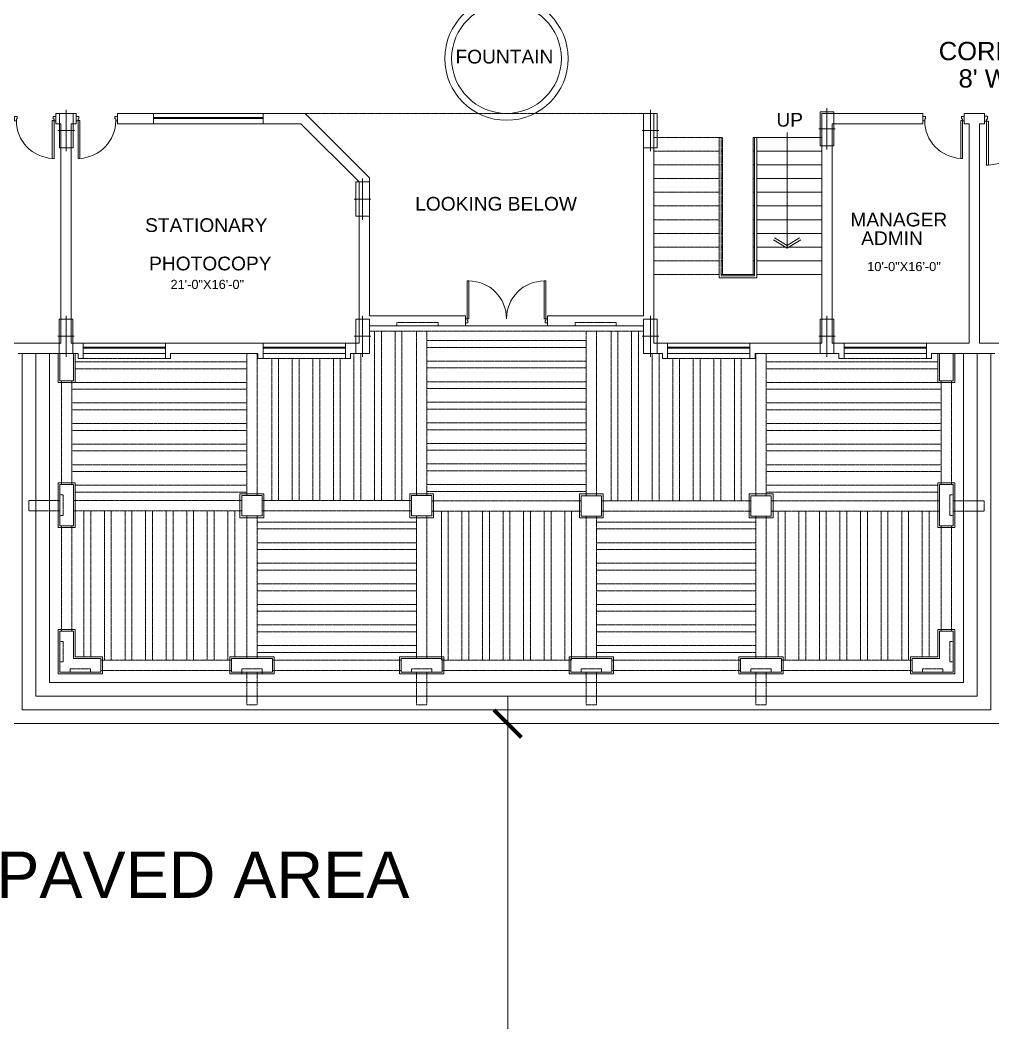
# Model space of a CAD drawing. Header units: inches. Extents: x -110725 to 51121, y 8404 to 44825.
# Drawn here: x -38004 to -37152, y 20942 to 21819 of the extents above; entities that cross this region are included whole.
import ezdxf

# ---------------------------------------------------------------- set-up
doc = ezdxf.new("R2010")
doc.units = ezdxf.units.IN
doc.header["$LTSCALE"] = 0.1
doc.header["$MEASUREMENT"] = 0
doc.linetypes.add('DASHED2', pattern=[0.375, 0.25, -0.125])
doc.layers.get('0').update_dxf_attribs({"color": 1, "lineweight": 0})
doc.layers.get('Defpoints').update_dxf_attribs({"lineweight": 0})
for name, color, linetype, lineweight in [('CAR', 4, 'Continuous', 0), ('Col.', 4, 'Continuous', 0), ('dim', 252, 'Continuous', 0), ('DOOR', 32, 'Continuous', 0), ('h', 8, 'Continuous', 0), ('PLASTER', 7, 'Continuous', 0), ('stair', 5, 'Continuous', 0), ('TEXT', 3, 'Continuous', 0), ('WALL', 7, 'Continuous', 0), ('WIN', 160, 'Continuous', 0), ('wood pergola', 22, 'DASHED2', 0)]:
    doc.layers.add(name, color=color, linetype=linetype, lineweight=lineweight)
doc.styles.add('as', font='arial.ttf')
doc.styles.add('EHSAN', font='arial.ttf', dxfattribs={"height": 54})
doc.dimstyles.new('DIM1', dxfattribs={"dimtxt": 54, "dimasz": 6, "dimexe": 6, "dimexo": 3, "dimgap": 1, "dimtad": 0, "dimzin": 0, "dimdsep": 46, "dimlunit": 4, "dimtxsty": 'EHSAN', "dimblk": 'ARCHTICK', "dimcen": 3, "dimdle": 6, "dimclrd": 4, "dimclre": 4, "dimclrt": 6, "dimadec": 0, "dimazin": 0, "dimtfac": 1, "dimtofl": 0, "dimtmove": 1, "dimatfit": 3, "dimldrblk": 'ARCHTICK', "dimfxl": 4, "dimtolj": 1, "dimtzin": 3, "dimlwd": -1, "dimlwe": -1, "dimarcsym": 0})

# ---------------------------------------------------------------- blocks, each defined once
blk = doc.blocks.new('D-1')
for points in [[(1.5, 34.85), (1.5, 1.85), (3, 1.85), (3, 34.85)], [(2.25, 0.38), (2.25, -1.88), (0, -1.88), (0, 1.88), (1.5, 1.88), (1.5, 0.38)], [(33.75, 0.38), (34.5, 0.38), (34.5, 1.88), (36, 1.88), (36, -1.88), (33.75, -1.88)]]:
    blk.add_lwpolyline(points, close=True)
blk.add_arc((1.5, 1.88), 33, 0, 87.39475)
blk = doc.blocks.new('DD3')
for p, q in [((-70.5, 34.88), (-70.5, 1.85)), ((-70.5, 34.88), (-69, 34.88)), ((-69, 1.85), (-69, 34.88)), ((-1.5, 34.88), (-3, 34.88)), ((-3, 1.85), (-3, 34.88)), ((-1.5, 34.88), (-1.5, 1.85)), ((-72, 1.88), (-72, -1.88)), ((-70.5, 1.88), (-72, 1.88)), ((-69, 1.88), (-70.5, 1.88)), ((-70.5, 0.38), (-70.5, 1.88)), ((-69.75, 0.38), (-70.5, 0.38)), ((-69.75, -1.88), (-69.75, 0.38)), ((-1.5, 1.85), (-3, 1.85)), ((-1.5, 0.38), (-2.25, 0.38)), ((-2.25, 0.38), (-2.25, -1.88)), ((-1.5, 1.88), (-1.5, 0.38)), ((0, 1.88), (-1.5, 1.88)), ((0, -1.88), (0, 1.88)), ((-72, -1.88), (-69.75, -1.88)), ((-2.25, -1.88), (0, -1.88))]:
    blk.add_line(p, q)
for centre, start, end in [((-69, 1.88), 359.98236, 90), ((-3, 1.88), 90, 180.01764)]:
    blk.add_arc(centre, 33, start, end)
blk = doc.blocks.new('D-6-dub')
blk.add_blockref('DD3', (0, 0))
blk = doc.blocks.new('_ArchTick')
at = {"color": 0, "linetype": 'ByBlock', "const_width": 0.15}
blk.add_lwpolyline([(-0.5, -0.5), (0.5, 0.5)], dxfattribs=at)
blk = doc.blocks.new('*D52')
at = {"layer": 'Defpoints', "color": 0, "transparency": 16777216}
for p in [(-37585.4, 21203.45), (-37585.4, 20291.03), (-37577, 20291.03)]:
    blk.add_point(p, dxfattribs=at)
at = {"layer": 'dim', "color": 4, "transparency": 16777216}
for p, q in [((-37577, 21227.45), (-37577, 20860.46)), ((-37582.4, 21203.45), (-37571, 21203.45)), ((-37577, 20267.03), (-37577, 20634.02)), ((-37582.4, 20291.03), (-37571, 20291.03))]:
    blk.add_line(p, q, dxfattribs=at)
at = {"layer": 'dim', "color": 4, "transparency": 16777216, "xscale": 24, "yscale": 24, "zscale": 24}
for p, rotation in [((-37577, 21203.45), 90), ((-37577, 20291.03), 270)]:
    blk.add_blockref('_ArchTick', p, dxfattribs=dict(at, rotation=rotation))
at = {"layer": 'dim', "color": 6, "transparency": 16777216, "insert": (-37577, 20747.24), "char_height": 54, "attachment_point": 5, "rotation": 90, "style": 'EHSAN'}
blk.add_mtext('\\A1;76\'-0{\\H1.000000x;\\S1/2;}"', dxfattribs=at)
blk = doc.blocks.new('44')
at = {"layer": 'Col.', "linetype": 'Continuous'}
blk.add_lwpolyline([(-24729.42, 37327.33), (-24729.42, 37339.33), (-24759.42, 37339.33), (-24759.42, 37327.33)], close=True, dxfattribs=at)
at = {"layer": 'dim', "linetype": 'Continuous'}
for p, q in [((-24744.42, 37340.53), (-24744.42, 37326.13)), ((-24762.42, 37333.33), (-24726.42, 37333.33))]:
    blk.add_line(p, q, dxfattribs=at)
blk = doc.blocks.new('A$C266513BC')
at = {"layer": 'WALL'}
for p, q in [((0, 52.07), (12.55, 58.49)), ((2.02, 50.86), (13.46, 56.71)), ((0, 52.07), (86.94, 0)), ((0, 52.07), (0.26, 37.98)), ((2.02, 50.86), (2.26, 38.02))]:
    blk.add_line(p, q, dxfattribs=at)

msp = doc.modelspace()

# ---------------------------------------------------------------- linework, layer by layer
msp.add_line((-37542.07807, 21551.45053), (-37614.07807, 21551.45053))
at = {"layer": 'CAR', "linetype": 'Continuous'}
msp.add_circle((-33960.35096, 21924.4645, 27.16259), 11425.94255, dxfattribs=at)
at = {"layer": 'PLASTER'}
for p, q in [((-37674.07807, 21551.45053), (-37637.82807, 21551.45053)), ((-37518.07807, 21551.45053), (-37482.07807, 21551.45053)), ((-37970.57807, 21527.45053), (-37970.57807, 21501.95053)), ((-37955.57807, 21501.95053), (-37955.57807, 21527.45053)), ((-37200.57807, 21501.95053), (-37200.57807, 21527.45053)), ((-37185.57807, 21527.45053), (-37185.57807, 21501.95053)), ((-37970.57807, 21501.95053), (-37955.57807, 21501.95053)), ((-37185.57807, 21501.95053), (-37200.57807, 21501.95053)), ((-37970.57807, 21414.20053), (-37970.57807, 21375.20053)), ((-37955.57807, 21414.20053), (-37970.57807, 21414.20053)), ((-37955.57807, 21375.20053), (-37955.57807, 21414.20053)), ((-37200.57807, 21375.20053), (-37200.57807, 21414.20053)), ((-37200.57807, 21414.20053), (-37185.57807, 21414.20053)), ((-37185.57807, 21414.20053), (-37185.57807, 21375.20053)), ((-37970.57807, 21375.20053), (-37955.57807, 21375.20053)), ((-37185.57807, 21375.20053), (-37200.57807, 21375.20053)), ((-37970.57807, 21246.95053), (-37970.57807, 21285.95053)), ((-37955.57807, 21285.95053), (-37970.57807, 21285.95053)), ((-37955.57807, 21285.95053), (-37955.57807, 21261.95053)), ((-37200.57807, 21285.95053), (-37200.57807, 21261.95053)), ((-37200.57807, 21285.95053), (-37185.57807, 21285.95053)), ((-37185.57807, 21246.95053), (-37185.57807, 21285.95053)), ((-37955.57807, 21261.95053), (-37931.57807, 21261.95053)), ((-37931.57807, 21261.95053), (-37931.57807, 21246.95053)), ((-37820.32807, 21261.95053), (-37781.32807, 21261.95053)), ((-37820.32807, 21246.95053), (-37820.32807, 21261.95053)), ((-37781.32807, 21261.95053), (-37781.32807, 21246.95053)), ((-37671.82807, 21261.95053), (-37632.82807, 21261.95053)), ((-37671.82807, 21246.95053), (-37671.82807, 21261.95053)), ((-37632.82807, 21261.95053), (-37632.82807, 21246.95053)), ((-37523.32807, 21261.95053), (-37484.32807, 21261.95053)), ((-37523.32807, 21246.95053), (-37523.32807, 21261.95053)), ((-37484.32807, 21261.95053), (-37484.32807, 21246.95053)), ((-37374.82807, 21261.95053), (-37335.82807, 21261.95053)), ((-37374.82807, 21246.95053), (-37374.82807, 21261.95053)), ((-37335.82807, 21261.95053), (-37335.82807, 21246.95053)), ((-37200.57807, 21261.95053), (-37224.57807, 21261.95053)), ((-37224.57807, 21261.95053), (-37224.57807, 21246.95053)), ((-37931.57807, 21246.95053), (-37970.57807, 21246.95053)), ((-37781.32807, 21246.95053), (-37820.32807, 21246.95053)), ((-37632.82807, 21246.95053), (-37671.82807, 21246.95053)), ((-37484.32807, 21246.95053), (-37523.32807, 21246.95053)), ((-37335.82807, 21246.95053), (-37374.82807, 21246.95053)), ((-37224.57807, 21246.95053), (-37185.57807, 21246.95053))]:
    msp.add_line(p, q, dxfattribs=at)
at = {"layer": 'PLASTER', "elevation": 27.16259}
for points in [[(-37811.32807, 21383.70053), (-37790.32807, 21383.70053), (-37790.32807, 21404.70053), (-37811.32807, 21404.70053)], [(-37662.82807, 21383.70053), (-37641.82807, 21383.70053), (-37641.82807, 21404.70053), (-37662.82807, 21404.70053)], [(-37514.32807, 21383.45053), (-37493.32807, 21383.45053), (-37493.32807, 21404.45053), (-37514.32807, 21404.45053)], [(-37365.82807, 21383.45053), (-37344.82807, 21383.45053), (-37344.82807, 21404.45053), (-37365.82807, 21404.45053)]]:
    msp.add_lwpolyline(points, close=True, dxfattribs=at)
at = {"layer": 'stair', "linetype": 'DASHED2'}
for p, q in [((-37449.07807, 21716.45053), (-37390.07807, 21716.45053)), ((-37392.07807, 21593.45053), (-37392.07807, 21716.45053)), ((-37390.07807, 21595.45053), (-37390.07807, 21716.45053)), ((-37390.07807, 21716.45053), (-37389.07807, 21716.45053)), ((-37389.07807, 21596.45053), (-37389.07807, 21716.45053)), ((-37449.07807, 21704.45053), (-37392.07807, 21704.45053)), ((-37390.07807, 21704.45053), (-37389.07807, 21704.45053)), ((-37449.07807, 21692.45053), (-37392.07807, 21692.45053)), ((-37390.07807, 21692.45053), (-37389.07807, 21692.45053)), ((-37449.07807, 21680.45053), (-37392.07807, 21680.45053)), ((-37390.07807, 21680.45053), (-37389.07807, 21680.45053)), ((-37449.07807, 21668.45053), (-37392.07807, 21668.45053)), ((-37390.07807, 21668.45053), (-37389.07807, 21668.45053)), ((-37449.07807, 21656.45053), (-37392.07807, 21656.45053)), ((-37390.07807, 21656.45053), (-37389.07807, 21656.45053)), ((-37449.07807, 21644.45053), (-37392.07807, 21644.45053)), ((-37390.07807, 21644.45053), (-37389.07807, 21644.45053)), ((-37449.07807, 21632.45053), (-37392.07807, 21632.45053)), ((-37390.07807, 21632.45053), (-37389.07807, 21632.45053)), ((-37449.07807, 21620.45053), (-37392.07807, 21620.45053)), ((-37390.07807, 21620.45053), (-37389.07807, 21620.45053)), ((-37449.07807, 21608.45053), (-37392.07807, 21608.45053)), ((-37390.07807, 21608.45053), (-37389.07807, 21608.45053)), ((-37449.07807, 21596.45053), (-37392.07807, 21596.45053))]:
    msp.add_line(p, q, dxfattribs=at)
at = {"layer": 'stair'}
for p, q in [((-37362.07807, 21716.45053), (-37362.07807, 21596.45053)), ((-37362.07807, 21716.45053), (-37361.07807, 21716.45053)), ((-37361.07807, 21716.45053), (-37361.07807, 21595.45053)), ((-37361.07807, 21716.45053), (-37302.07807, 21716.45053)), ((-37359.07807, 21716.45053), (-37359.07807, 21593.45053)), ((-37362.07807, 21704.45053), (-37361.07807, 21704.45053)), ((-37359.07807, 21704.45053), (-37302.07807, 21704.45053)), ((-37362.07807, 21692.45053), (-37361.07807, 21692.45053)), ((-37359.07807, 21692.45053), (-37302.07807, 21692.45053)), ((-37362.07807, 21680.45053), (-37361.07807, 21680.45053)), ((-37359.07807, 21680.45053), (-37302.07807, 21680.45053)), ((-37362.07807, 21668.45053), (-37361.07807, 21668.45053)), ((-37359.07807, 21668.45053), (-37302.07807, 21668.45053)), ((-37362.07807, 21656.45053), (-37361.07807, 21656.45053)), ((-37359.07807, 21656.45053), (-37302.07807, 21656.45053)), ((-37362.07807, 21644.45053), (-37361.07807, 21644.45053)), ((-37359.07807, 21644.45053), (-37302.07807, 21644.45053)), ((-37362.07807, 21632.45053), (-37361.07807, 21632.45053)), ((-37359.07807, 21632.45053), (-37302.07807, 21632.45053)), ((-37362.07807, 21620.45053), (-37361.07807, 21620.45053)), ((-37359.07807, 21620.45053), (-37302.07807, 21620.45053)), ((-37362.07807, 21608.45053), (-37361.07807, 21608.45053)), ((-37359.07807, 21608.45053), (-37302.07807, 21608.45053)), ((-37359.07807, 21593.45053), (-37392.07807, 21593.45053)), ((-37390.07807, 21596.45053), (-37389.07807, 21596.45053)), ((-37361.07807, 21595.45053), (-37390.07807, 21595.45053)), ((-37362.07807, 21596.45053), (-37389.07807, 21596.45053)), ((-37362.07807, 21596.45053), (-37361.07807, 21596.45053)), ((-37359.07807, 21596.45053), (-37302.07807, 21596.45053)), ((-38002.07807, 21527.45053), (-38002.07807, 21215.45053)), ((-37990.07807, 21527.45053), (-37990.07807, 21227.45053)), ((-37978.07807, 21527.45053), (-37978.07807, 21239.45053)), ((-37178.07807, 21527.45053), (-37178.07807, 21239.45053)), ((-37166.07807, 21527.45053), (-37166.07807, 21227.45053)), ((-37154.07807, 21527.45053), (-37154.07807, 21215.45053)), ((-37978.07807, 21239.45053), (-37178.07807, 21239.45053)), ((-37990.07807, 21227.45053), (-37288.57807, 21227.45053)), ((-37950.82807, 21227.45053), (-37288.57807, 21227.45053)), ((-37166.07807, 21227.45053), (-37858.57807, 21227.45053)), ((-38002.07807, 21215.45053), (-37276.57807, 21215.45053)), ((-37962.82807, 21215.45053), (-37276.57807, 21215.45053)), ((-37154.07807, 21215.45053), (-37870.57807, 21215.45053)), ((-38014.07807, 21203.45053), (-37264.57807, 21203.45053)), ((-37974.82807, 21203.45053), (-37264.57807, 21203.45053)), ((-37974.82807, 21203.45053), (-37264.57807, 21203.45053)), ((-37142.07807, 21203.45053), (-37882.57807, 21203.45053))]:
    msp.add_line(p, q, dxfattribs=at)
at = {"layer": 'WALL'}
for p, q in [((-37972.57807, 21728.45053), (-37972.57807, 21737.45053)), ((-37954.57807, 21737.45053), (-37972.57807, 21737.45053)), ((-37954.57807, 21728.45053), (-37954.57807, 21737.45053)), ((-37918.57807, 21728.45053), (-37918.57807, 21737.45053)), ((-37887.07807, 21737.45053), (-37918.57807, 21737.45053)), ((-37887.07807, 21737.45053), (-37887.07807, 21728.45053)), ((-37754.35014, 21737.45053), (-37791.07807, 21737.45053)), ((-37791.07807, 21737.45053), (-37791.07807, 21728.45053)), ((-37754.35014, 21737.45053), (-37698.07807, 21681.17846)), ((-37449.07807, 21737.45053), (-37458.07807, 21737.45053)), ((-37458.07807, 21560.45053), (-37458.07807, 21737.45053)), ((-37449.07807, 21536.45053), (-37449.07807, 21737.45053)), ((-37302.07807, 21737.45053), (-37213.57807, 21737.45053)), ((-37302.07807, 21737.45053), (-37302.07807, 21536.45053)), ((-37213.57807, 21728.45053), (-37213.57807, 21737.45053)), ((-37177.57807, 21728.45053), (-37177.57807, 21737.45053)), ((-37177.57807, 21737.45053), (-37159.57807, 21737.45053)), ((-37159.57807, 21728.45053), (-37159.57807, 21737.45053)), ((-37968.07807, 21728.45053), (-37972.57807, 21728.45053)), ((-37968.07807, 21536.45053), (-37968.07807, 21728.45053)), ((-37959.07807, 21536.45053), (-37959.07807, 21728.45053)), ((-37954.57807, 21728.45053), (-37959.07807, 21728.45053)), ((-37887.07807, 21728.45053), (-37918.57807, 21728.45053)), ((-37758.07807, 21728.45053), (-37791.07807, 21728.45053)), ((-37758.07807, 21728.45053), (-37707.07807, 21677.45053)), ((-37293.07807, 21728.45053), (-37213.57807, 21728.45053)), ((-37293.07807, 21728.45053), (-37293.07807, 21536.45053)), ((-37177.57807, 21728.45053), (-37173.07807, 21728.45053)), ((-37173.07807, 21536.45053), (-37173.07807, 21728.45053)), ((-37164.07807, 21536.45053), (-37164.07807, 21728.45053)), ((-37164.07807, 21728.45053), (-37159.57807, 21728.45053)), ((-37707.07807, 21536.45053), (-37707.07807, 21677.45053)), ((-37698.07807, 21560.45053), (-37698.07807, 21681.17846)), ((-37614.07807, 21560.45053), (-37698.07807, 21560.45053)), ((-37614.07807, 21551.45053), (-37614.07807, 21560.45053)), ((-37542.07807, 21560.45053), (-37458.07807, 21560.45053)), ((-37542.07807, 21551.45053), (-37542.07807, 21560.45053)), ((-37698.07807, 21527.45053), (-37698.07807, 21551.45053)), ((-37698.07807, 21551.45053), (-37674.07807, 21551.45053)), ((-37637.82807, 21551.45053), (-37614.07807, 21551.45053)), ((-37542.07807, 21551.45053), (-37518.07807, 21551.45053)), ((-37482.07807, 21551.45053), (-37458.07807, 21551.45053)), ((-37458.07807, 21527.45053), (-37458.07807, 21551.45053)), ((-37968.07807, 21536.45053), (-38011.57807, 21536.45053)), ((-37947.07807, 21536.45053), (-37959.07807, 21536.45053)), ((-37948.57807, 21536.45053), (-37948.57807, 21522.95053)), ((-37791.07807, 21536.45053), (-37876.57807, 21536.45053)), ((-37876.57807, 21536.45053), (-37876.57807, 21522.95053)), ((-37791.07807, 21536.45053), (-37791.07807, 21522.95053)), ((-37707.07807, 21536.45053), (-37721.07807, 21536.45053)), ((-37719.07807, 21536.45053), (-37719.07807, 21522.95053)), ((-37449.07807, 21536.45053), (-37302.07807, 21536.45053)), ((-37437.07807, 21536.45053), (-37437.07807, 21522.95053)), ((-37365.07807, 21536.45053), (-37365.07807, 21522.95053)), ((-37293.07807, 21536.45053), (-37282.57807, 21536.45053)), ((-37282.57807, 21536.45053), (-37282.57807, 21522.95053)), ((-37212.07807, 21536.45053), (-37173.07807, 21536.45053)), ((-37210.57807, 21536.45053), (-37210.57807, 21527.45053)), ((-37210.57807, 21536.45053), (-37210.57807, 21522.95053)), ((-37164.07807, 21536.45053), (-37144.57807, 21536.45053)), ((-37953.07807, 21527.45053), (-38005.57807, 21527.45053)), ((-37953.07807, 21527.45053), (-37953.07807, 21522.95053)), ((-37795.57807, 21527.45053), (-37872.07807, 21527.45053)), ((-37872.07807, 21527.45053), (-37872.07807, 21522.95053)), ((-37795.57807, 21527.45053), (-37795.57807, 21522.95053)), ((-37714.57807, 21522.95053), (-37714.57807, 21527.45053)), ((-37714.57807, 21527.45053), (-37710.07807, 21527.45053)), ((-37698.07807, 21527.45053), (-37698.07807, 21527.45053)), ((-37458.07807, 21527.45053), (-37458.07807, 21527.45053)), ((-37458.07807, 21527.45053), (-37441.57807, 21527.45053)), ((-37441.57807, 21527.45053), (-37441.57807, 21522.95053)), ((-37360.57807, 21527.45053), (-37287.07807, 21527.45053)), ((-37360.57807, 21522.95053), (-37360.57807, 21527.45053)), ((-37287.07807, 21527.45053), (-37287.07807, 21522.95053)), ((-37206.07807, 21527.45053), (-37150.57807, 21527.45053)), ((-37206.07807, 21527.45053), (-37206.07807, 21522.95053)), ((-37173.07807, 21527.45053), (-37173.07807, 21527.45053)), ((-37948.57807, 21522.95053), (-37953.07807, 21522.95053)), ((-37872.07807, 21522.95053), (-37876.57807, 21522.95053)), ((-37791.07807, 21522.95053), (-37795.57807, 21522.95053)), ((-37714.57807, 21522.95053), (-37719.07807, 21522.95053)), ((-37437.07807, 21522.95053), (-37441.57807, 21522.95053)), ((-37360.57807, 21522.95053), (-37365.07807, 21522.95053)), ((-37287.07807, 21522.95053), (-37282.57807, 21522.95053)), ((-37210.57807, 21522.95053), (-37206.07807, 21522.95053)), ((-37969.07807, 21376.70053), (-37969.07807, 21412.70053)), ((-37957.07807, 21412.70053), (-37969.07807, 21412.70053)), ((-37957.07807, 21412.70053), (-37957.07807, 21376.70053)), ((-37199.07807, 21412.70053), (-37199.07807, 21376.70053)), ((-37199.07807, 21412.70053), (-37187.07807, 21412.70053)), ((-37187.07807, 21376.70053), (-37187.07807, 21412.70053)), ((-37957.07807, 21376.70053), (-37969.07807, 21376.70053)), ((-37199.07807, 21376.70053), (-37187.07807, 21376.70053)), ((-37969.07807, 21248.45053), (-37969.07807, 21284.45053)), ((-37957.07807, 21284.45053), (-37969.07807, 21284.45053)), ((-37957.07807, 21284.45053), (-37957.07807, 21260.45053)), ((-37199.07807, 21284.45053), (-37199.07807, 21260.45053)), ((-37199.07807, 21284.45053), (-37187.07807, 21284.45053)), ((-37187.07807, 21248.45053), (-37187.07807, 21284.45053)), ((-37957.07807, 21260.45053), (-37933.07807, 21260.45053)), ((-37933.07807, 21260.45053), (-37933.07807, 21248.45053)), ((-37818.82807, 21248.45053), (-37818.82807, 21260.45053)), ((-37818.82807, 21260.45053), (-37782.82807, 21260.45053)), ((-37782.82807, 21260.45053), (-37782.82807, 21248.45053)), ((-37670.32807, 21260.45053), (-37634.32807, 21260.45053)), ((-37670.32807, 21260.45053), (-37670.32807, 21248.45053)), ((-37634.32807, 21260.45053), (-37634.32807, 21248.45053)), ((-37521.82807, 21260.45053), (-37485.82807, 21260.45053)), ((-37521.82807, 21260.45053), (-37521.82807, 21248.45053)), ((-37485.82807, 21260.45053), (-37485.82807, 21248.45053)), ((-37373.32807, 21260.45053), (-37337.32807, 21260.45053)), ((-37373.32807, 21260.45053), (-37373.32807, 21248.45053)), ((-37337.32807, 21260.45053), (-37337.32807, 21248.45053)), ((-37199.07807, 21260.45053), (-37223.07807, 21260.45053)), ((-37223.07807, 21260.45053), (-37223.07807, 21248.45053)), ((-37933.07807, 21248.45053), (-37969.07807, 21248.45053)), ((-37809.82807, 21248.45053), (-37818.82807, 21248.45053)), ((-37791.82807, 21248.45053), (-37809.82807, 21248.45053)), ((-37809.82807, 21246.95053), (-37809.82807, 21248.45053)), ((-37782.82807, 21248.45053), (-37791.82807, 21248.45053)), ((-37791.82807, 21248.45053), (-37791.82807, 21246.95053)), ((-37634.32807, 21248.45053), (-37670.32807, 21248.45053)), ((-37485.82807, 21248.45053), (-37521.82807, 21248.45053)), ((-37337.32807, 21248.45053), (-37373.32807, 21248.45053)), ((-37223.07807, 21248.45053), (-37187.07807, 21248.45053))]:
    msp.add_line(p, q, dxfattribs=at)
at = {"layer": 'WALL', "elevation": 27.16259}
for points in [[(-37969.07807, 21503.45053), (-37957.07807, 21503.45053), (-37957.07807, 21527.45053), (-37969.07807, 21527.45053)], [(-37187.07807, 21503.45053), (-37199.07807, 21503.45053), (-37199.07807, 21527.45053), (-37187.07807, 21527.45053)], [(-37809.82807, 21385.20053), (-37791.82807, 21385.20053), (-37791.82807, 21403.20053), (-37809.82807, 21403.20053)], [(-37661.32807, 21385.20053), (-37643.32807, 21385.20053), (-37643.32807, 21403.20053), (-37661.32807, 21403.20053)], [(-37512.82807, 21384.95053), (-37494.82807, 21384.95053), (-37494.82807, 21402.95053), (-37512.82807, 21402.95053)], [(-37364.32807, 21384.95053), (-37346.32807, 21384.95053), (-37346.32807, 21402.95053), (-37364.32807, 21402.95053)]]:
    msp.add_lwpolyline(points, close=True, dxfattribs=at)
at = {"layer": 'WIN'}
for p, q in [((-37887.07807, 21737.45053), (-37791.07807, 21737.45053)), ((-37887.07807, 21733.95053), (-37791.07807, 21733.95053)), ((-37887.07807, 21732.95053), (-37791.07807, 21732.95053)), ((-37887.07807, 21728.45053), (-37791.07807, 21728.45053)), ((-37948.57807, 21536.45053), (-37876.57807, 21536.45053)), ((-37791.07807, 21536.45053), (-37719.07807, 21536.45053)), ((-37437.07807, 21536.45053), (-37365.07807, 21536.45053)), ((-37282.57807, 21536.45053), (-37210.57807, 21536.45053)), ((-37948.57807, 21532.95053), (-37876.57807, 21532.95053)), ((-37948.57807, 21531.95053), (-37876.57807, 21531.95053)), ((-37948.57807, 21527.45053), (-37876.57807, 21527.45053)), ((-37791.07807, 21532.95053), (-37719.07807, 21532.95053)), ((-37791.07807, 21531.95053), (-37719.07807, 21531.95053)), ((-37791.07807, 21527.45053), (-37719.07807, 21527.45053)), ((-37437.07807, 21532.95053), (-37365.07807, 21532.95053)), ((-37437.07807, 21531.95053), (-37365.07807, 21531.95053)), ((-37437.07807, 21527.45053), (-37365.07807, 21527.45053)), ((-37282.57807, 21532.95053), (-37210.57807, 21532.95053)), ((-37282.57807, 21531.95053), (-37210.57807, 21531.95053)), ((-37282.57807, 21527.45053), (-37210.57807, 21527.45053))]:
    msp.add_line(p, q, dxfattribs=at)
at = {"layer": 'WIN', "linetype": 'DASHED2'}
for p, q in [((-37754.35014, 21737.45053), (-37458.07807, 21737.45053)), ((-37674.07807, 21551.45053), (-37674.07807, 21554.45053)), ((-37637.82807, 21554.45053), (-37674.07807, 21554.45053)), ((-37637.82807, 21551.45053), (-37637.82807, 21554.45053)), ((-37518.07807, 21551.45053), (-37518.07807, 21554.45053)), ((-37518.07807, 21554.45053), (-37482.07807, 21554.45053)), ((-37482.07807, 21551.45053), (-37482.07807, 21554.45053)), ((-37698.07807, 21546.95053), (-37458.07807, 21546.95053)), ((-37656.82807, 21403.20053), (-37656.82807, 21546.95053)), ((-37647.82807, 21403.20053), (-37647.82807, 21546.95053)), ((-37508.32807, 21402.95053), (-37508.32807, 21546.95053)), ((-37499.32807, 21402.95053), (-37499.32807, 21546.95053)), ((-37805.32807, 21403.20053), (-37805.32807, 21527.45053)), ((-37796.32807, 21403.20053), (-37796.32807, 21527.45053)), ((-37359.82807, 21402.95053), (-37359.82807, 21527.45053)), ((-37350.82807, 21402.95053), (-37350.82807, 21527.45053)), ((-37876.57807, 21522.95053), (-37948.57807, 21522.95053)), ((-37791.07807, 21522.95053), (-37719.07807, 21522.95053)), ((-37437.07807, 21522.95053), (-37365.07807, 21522.95053)), ((-37210.57807, 21522.95053), (-37282.57807, 21522.95053)), ((-37967.57807, 21412.70053), (-37967.57807, 21503.45053)), ((-37958.57807, 21412.70053), (-37958.57807, 21503.45053)), ((-37197.57807, 21412.70053), (-37197.57807, 21503.45053)), ((-37188.57807, 21412.70053), (-37188.57807, 21503.45053)), ((-37969.07807, 21403.70053), (-37966.07807, 21403.70053)), ((-37966.07807, 21403.70053), (-37966.07807, 21385.70053)), ((-37190.07807, 21403.70053), (-37190.07807, 21385.70053)), ((-37187.07807, 21403.70053), (-37190.07807, 21403.70053)), ((-37996.07807, 21389.70053), (-37996.07807, 21398.70053)), ((-37969.07807, 21398.70053), (-37996.07807, 21398.70053)), ((-37809.82807, 21398.70053), (-37957.07807, 21398.70053)), ((-37661.32807, 21398.70053), (-37791.82807, 21398.70053)), ((-37512.82807, 21398.45053), (-37643.32807, 21398.45053)), ((-37364.32807, 21398.45053), (-37494.82807, 21398.45053)), ((-37199.07807, 21398.45053), (-37346.32807, 21398.45053)), ((-37187.07807, 21398.45053), (-37160.07807, 21398.45053)), ((-37160.07807, 21389.45053), (-37160.07807, 21398.45053)), ((-37969.07807, 21389.70053), (-37996.07807, 21389.70053)), ((-37809.82807, 21389.70053), (-37957.07807, 21389.70053)), ((-37661.32807, 21389.70053), (-37791.82807, 21389.70053)), ((-37512.82807, 21389.45053), (-37643.32807, 21389.45053)), ((-37364.32807, 21389.45053), (-37494.82807, 21389.45053)), ((-37199.07807, 21389.45053), (-37346.32807, 21389.45053)), ((-37187.07807, 21389.45053), (-37160.07807, 21389.45053)), ((-37969.07807, 21385.70053), (-37966.07807, 21385.70053)), ((-37805.32807, 21260.45053), (-37805.32807, 21385.20053)), ((-37796.32807, 21260.45053), (-37796.32807, 21385.20053)), ((-37656.82807, 21260.45053), (-37656.82807, 21385.20053)), ((-37647.82807, 21260.45053), (-37647.82807, 21385.20053)), ((-37508.32807, 21260.45053), (-37508.32807, 21384.95053)), ((-37499.32807, 21260.45053), (-37499.32807, 21384.95053)), ((-37359.82807, 21260.45053), (-37359.82807, 21384.95053)), ((-37350.82807, 21260.45053), (-37350.82807, 21384.95053)), ((-37187.07807, 21385.70053), (-37190.07807, 21385.70053)), ((-37967.57807, 21284.45053), (-37967.57807, 21376.70053)), ((-37958.57807, 21284.45053), (-37958.57807, 21376.70053)), ((-37197.57807, 21284.45053), (-37197.57807, 21376.70053)), ((-37188.57807, 21284.45053), (-37188.57807, 21376.70053)), ((-37969.07807, 21275.45053), (-37966.07807, 21275.45053)), ((-37966.07807, 21275.45053), (-37966.07807, 21257.45053)), ((-37190.07807, 21275.45053), (-37190.07807, 21257.45053)), ((-37187.07807, 21275.45053), (-37190.07807, 21275.45053)), ((-37969.07807, 21257.45053), (-37966.07807, 21257.45053)), ((-37818.82807, 21258.95053), (-37933.07807, 21258.95053)), ((-37670.32807, 21258.95053), (-37782.82807, 21258.95053)), ((-37521.82807, 21258.95053), (-37634.32807, 21258.95053)), ((-37373.32807, 21258.95053), (-37485.82807, 21258.95053)), ((-37223.07807, 21258.95053), (-37337.32807, 21258.95053)), ((-37187.07807, 21257.45053), (-37190.07807, 21257.45053)), ((-37960.07807, 21251.45053), (-37942.07807, 21251.45053)), ((-37960.07807, 21248.45053), (-37960.07807, 21251.45053)), ((-37942.07807, 21248.45053), (-37942.07807, 21251.45053)), ((-37818.82807, 21249.95053), (-37933.07807, 21249.95053)), ((-37791.82807, 21251.45053), (-37809.82807, 21251.45053)), ((-37809.82807, 21248.45053), (-37809.82807, 21251.45053)), ((-37805.32807, 21219.95053), (-37805.32807, 21248.45053)), ((-37796.32807, 21219.95053), (-37796.32807, 21248.45053)), ((-37791.82807, 21248.45053), (-37791.82807, 21251.45053)), ((-37670.32807, 21249.95053), (-37782.82807, 21249.95053)), ((-37643.32807, 21251.45053), (-37661.32807, 21251.45053)), ((-37661.32807, 21248.45053), (-37661.32807, 21251.45053)), ((-37656.82807, 21219.95053), (-37656.82807, 21248.45053)), ((-37647.82807, 21219.95053), (-37647.82807, 21248.45053)), ((-37643.32807, 21248.45053), (-37643.32807, 21251.45053)), ((-37521.82807, 21249.95053), (-37634.32807, 21249.95053)), ((-37494.82807, 21251.45053), (-37512.82807, 21251.45053)), ((-37512.82807, 21248.45053), (-37512.82807, 21251.45053)), ((-37508.32807, 21219.95053), (-37508.32807, 21248.45053)), ((-37499.32807, 21219.95053), (-37499.32807, 21248.45053)), ((-37494.82807, 21248.45053), (-37494.82807, 21251.45053)), ((-37373.32807, 21249.95053), (-37485.82807, 21249.95053)), ((-37346.32807, 21251.45053), (-37364.32807, 21251.45053)), ((-37364.32807, 21248.45053), (-37364.32807, 21251.45053)), ((-37359.82807, 21219.95053), (-37359.82807, 21248.45053)), ((-37350.82807, 21219.95053), (-37350.82807, 21248.45053)), ((-37346.32807, 21248.45053), (-37346.32807, 21251.45053)), ((-37223.07807, 21249.95053), (-37337.32807, 21249.95053)), ((-37196.07807, 21251.45053), (-37214.07807, 21251.45053)), ((-37214.07807, 21248.45053), (-37214.07807, 21251.45053)), ((-37196.07807, 21248.45053), (-37196.07807, 21251.45053)), ((-37796.32807, 21219.95053), (-37805.32807, 21219.95053)), ((-37647.82807, 21219.95053), (-37656.82807, 21219.95053)), ((-37499.32807, 21219.95053), (-37508.32807, 21219.95053)), ((-37350.82807, 21219.95053), (-37359.82807, 21219.95053))]:
    msp.add_line(p, q, dxfattribs=at)
at = {"layer": 'WIN'}
for radius in [54, 48]:
    msp.add_circle((-37578.07807, 21785.45053, 27.16259), radius, dxfattribs=at)
at = {"layer": 'wood pergola'}
for p, q in [((-37693.57807, 21546.95053), (-37693.57807, 21398.70053)), ((-37687.57807, 21546.95053), (-37687.57807, 21398.70053)), ((-37675.57807, 21546.95053), (-37675.57807, 21398.70053)), ((-37669.57807, 21546.95053), (-37669.57807, 21398.70053)), ((-37486.57807, 21546.95053), (-37486.57807, 21398.70053)), ((-37480.57807, 21546.95053), (-37480.57807, 21398.70053)), ((-37468.57807, 21546.95053), (-37468.57807, 21398.70053)), ((-37462.57807, 21546.95053), (-37462.57807, 21398.70053)), ((-37647.82807, 21538.70053), (-37508.32807, 21538.70053)), ((-37711.57807, 21527.45053), (-37711.57807, 21398.70053)), ((-37705.57807, 21527.45053), (-37705.57807, 21398.70053)), ((-37647.82807, 21532.70053), (-37508.32807, 21532.70053)), ((-37450.57807, 21527.45053), (-37450.57807, 21398.70053)), ((-37444.57807, 21527.45053), (-37444.57807, 21398.70053)), ((-37955.57807, 21520.07553), (-37805.32807, 21520.07553)), ((-37783.57807, 21522.95053), (-37783.57807, 21398.70053)), ((-37777.57807, 21522.95053), (-37777.57807, 21398.70053)), ((-37765.57807, 21522.95053), (-37765.57807, 21398.70053)), ((-37759.57807, 21522.95053), (-37759.57807, 21398.70053)), ((-37747.57807, 21522.95053), (-37747.57807, 21398.70053)), ((-37741.57807, 21522.95053), (-37741.57807, 21398.70053)), ((-37729.57807, 21522.95053), (-37729.57807, 21398.70053)), ((-37723.57807, 21522.95053), (-37723.57807, 21398.70053)), ((-37647.82807, 21520.70053), (-37508.32807, 21520.70053)), ((-37432.57807, 21522.95053), (-37432.57807, 21398.70053)), ((-37426.57807, 21522.95053), (-37426.57807, 21398.70053)), ((-37414.57807, 21522.95053), (-37414.57807, 21398.70053)), ((-37408.57807, 21522.95053), (-37408.57807, 21398.70053)), ((-37396.57807, 21522.95053), (-37396.57807, 21398.70053)), ((-37390.57807, 21522.95053), (-37390.57807, 21398.70053)), ((-37378.57807, 21522.95053), (-37378.57807, 21398.70053)), ((-37372.57807, 21522.95053), (-37372.57807, 21398.70053)), ((-37200.57807, 21520.07553), (-37350.82807, 21520.07553)), ((-37955.57807, 21514.07553), (-37805.32807, 21514.07553)), ((-37647.82807, 21514.70053), (-37508.32807, 21514.70053)), ((-37200.57807, 21514.07553), (-37350.82807, 21514.07553)), ((-37958.57807, 21502.07553), (-37805.32807, 21502.07553)), ((-37647.82807, 21502.70053), (-37508.32807, 21502.70053)), ((-37197.57807, 21502.07553), (-37350.82807, 21502.07553)), ((-37958.57807, 21496.07553), (-37805.32807, 21496.07553)), ((-37647.82807, 21496.70053), (-37508.32807, 21496.70053)), ((-37197.57807, 21496.07553), (-37350.82807, 21496.07553)), ((-37958.57807, 21484.07553), (-37805.32807, 21484.07553)), ((-37647.82807, 21484.70053), (-37508.32807, 21484.70053)), ((-37197.57807, 21484.07553), (-37350.82807, 21484.07553)), ((-37958.57807, 21478.07553), (-37805.32807, 21478.07553)), ((-37647.82807, 21478.70053), (-37508.32807, 21478.70053)), ((-37197.57807, 21478.07553), (-37350.82807, 21478.07553)), ((-37958.57807, 21466.07553), (-37805.32807, 21466.07553)), ((-37647.82807, 21466.70053), (-37508.32807, 21466.70053)), ((-37197.57807, 21466.07553), (-37350.82807, 21466.07553)), ((-37958.57807, 21460.07553), (-37805.32807, 21460.07553)), ((-37647.82807, 21460.70053), (-37508.32807, 21460.70053)), ((-37197.57807, 21460.07553), (-37350.82807, 21460.07553)), ((-37958.57807, 21448.07553), (-37805.32807, 21448.07553)), ((-37647.82807, 21448.70053), (-37508.32807, 21448.70053)), ((-37197.57807, 21448.07553), (-37350.82807, 21448.07553)), ((-37958.57807, 21442.07553), (-37805.32807, 21442.07553)), ((-37647.82807, 21442.70053), (-37508.32807, 21442.70053)), ((-37197.57807, 21442.07553), (-37350.82807, 21442.07553)), ((-37958.57807, 21430.07553), (-37805.32807, 21430.07553)), ((-37647.82807, 21430.70053), (-37508.32807, 21430.70053)), ((-37197.57807, 21430.07553), (-37350.82807, 21430.07553)), ((-37958.57807, 21424.07553), (-37805.32807, 21424.07553)), ((-37647.82807, 21424.70053), (-37508.32807, 21424.70053)), ((-37197.57807, 21424.07553), (-37350.82807, 21424.07553)), ((-37647.82807, 21412.70053), (-37508.32807, 21412.70053)), ((-37955.57807, 21412.07553), (-37805.32807, 21412.07553)), ((-37955.57807, 21406.07553), (-37805.32807, 21406.07553)), ((-37647.82807, 21406.70053), (-37508.32807, 21406.70053)), ((-37200.57807, 21412.07553), (-37350.82807, 21412.07553)), ((-37200.57807, 21406.07553), (-37350.82807, 21406.07553)), ((-37947.95307, 21389.70053), (-37947.95307, 21261.95053)), ((-37941.95307, 21389.70053), (-37941.95307, 21261.95053)), ((-37929.95307, 21389.70053), (-37929.95307, 21258.95053)), ((-37923.95307, 21389.70053), (-37923.95307, 21258.95053)), ((-37911.95307, 21389.70053), (-37911.95307, 21258.95053)), ((-37905.95307, 21389.70053), (-37905.95307, 21258.95053)), ((-37893.95307, 21389.70053), (-37893.95307, 21258.95053)), ((-37887.95307, 21389.70053), (-37887.95307, 21258.95053)), ((-37875.95307, 21389.70053), (-37875.95307, 21258.95053)), ((-37869.95307, 21389.70053), (-37869.95307, 21258.95053)), ((-37857.95307, 21389.70053), (-37857.95307, 21258.95053)), ((-37851.95307, 21389.70053), (-37851.95307, 21258.95053)), ((-37839.95307, 21389.70053), (-37839.95307, 21258.95053)), ((-37833.95307, 21389.70053), (-37833.95307, 21258.95053)), ((-37821.95307, 21389.70053), (-37821.95307, 21258.95053)), ((-37815.95307, 21389.70053), (-37815.95307, 21261.95053)), ((-37635.07807, 21389.45053), (-37635.07807, 21258.95053)), ((-37629.07807, 21389.45053), (-37629.07807, 21258.95053)), ((-37617.07807, 21389.45053), (-37617.07807, 21258.95053)), ((-37611.07807, 21389.45053), (-37611.07807, 21258.95053)), ((-37599.07807, 21389.45053), (-37599.07807, 21258.95053)), ((-37593.07807, 21389.45053), (-37593.07807, 21258.95053)), ((-37581.07807, 21389.45053), (-37581.07807, 21258.95053)), ((-37575.07807, 21389.45053), (-37575.07807, 21258.95053)), ((-37563.07807, 21389.45053), (-37563.07807, 21258.95053)), ((-37557.07807, 21389.45053), (-37557.07807, 21258.95053)), ((-37545.07807, 21389.45053), (-37545.07807, 21258.95053)), ((-37539.07807, 21389.45053), (-37539.07807, 21258.95053)), ((-37527.07807, 21389.45053), (-37527.07807, 21258.95053)), ((-37521.07807, 21389.45053), (-37521.07807, 21258.95053)), ((-37340.20307, 21389.45053), (-37340.20307, 21261.95053)), ((-37334.20307, 21389.45053), (-37334.20307, 21258.95053)), ((-37322.20307, 21389.45053), (-37322.20307, 21258.95053)), ((-37316.20307, 21389.45053), (-37316.20307, 21258.95053)), ((-37304.20307, 21389.45053), (-37304.20307, 21258.95053)), ((-37298.20307, 21389.45053), (-37298.20307, 21258.95053)), ((-37286.20307, 21389.45053), (-37286.20307, 21258.95053)), ((-37280.20307, 21389.45053), (-37280.20307, 21258.95053)), ((-37268.20307, 21389.45053), (-37268.20307, 21258.95053)), ((-37262.20307, 21389.45053), (-37262.20307, 21258.95053)), ((-37250.20307, 21389.45053), (-37250.20307, 21258.95053)), ((-37244.20307, 21389.45053), (-37244.20307, 21258.95053)), ((-37232.20307, 21389.45053), (-37232.20307, 21258.95053)), ((-37226.20307, 21389.45053), (-37226.20307, 21258.95053)), ((-37214.20307, 21389.45053), (-37214.20307, 21261.95053)), ((-37208.20307, 21389.45053), (-37208.20307, 21261.95053)), ((-37796.32807, 21379.82553), (-37656.82807, 21379.82553)), ((-37359.82807, 21379.82553), (-37499.32807, 21379.82553)), ((-37796.32807, 21373.82553), (-37656.82807, 21373.82553)), ((-37359.82807, 21373.82553), (-37499.32807, 21373.82553)), ((-37796.32807, 21361.82553), (-37656.82807, 21361.82553)), ((-37359.82807, 21361.82553), (-37499.32807, 21361.82553)), ((-37796.32807, 21355.82553), (-37656.82807, 21355.82553)), ((-37359.82807, 21355.82553), (-37499.32807, 21355.82553)), ((-37796.32807, 21343.82553), (-37656.82807, 21343.82553)), ((-37359.82807, 21343.82553), (-37499.32807, 21343.82553)), ((-37796.32807, 21337.82553), (-37656.82807, 21337.82553)), ((-37359.82807, 21337.82553), (-37499.32807, 21337.82553)), ((-37796.32807, 21325.82553), (-37656.82807, 21325.82553)), ((-37359.82807, 21325.82553), (-37499.32807, 21325.82553)), ((-37796.32807, 21319.82553), (-37656.82807, 21319.82553)), ((-37359.82807, 21319.82553), (-37499.32807, 21319.82553)), ((-37796.32807, 21307.82553), (-37656.82807, 21307.82553)), ((-37359.82807, 21307.82553), (-37499.32807, 21307.82553)), ((-37796.32807, 21301.82553), (-37656.82807, 21301.82553)), ((-37359.82807, 21301.82553), (-37499.32807, 21301.82553)), ((-37796.32807, 21289.82553), (-37656.82807, 21289.82553)), ((-37359.82807, 21289.82553), (-37499.32807, 21289.82553)), ((-37796.32807, 21283.82553), (-37656.82807, 21283.82553)), ((-37359.82807, 21283.82553), (-37499.32807, 21283.82553)), ((-37796.32807, 21271.82553), (-37656.82807, 21271.82553)), ((-37796.32807, 21265.82553), (-37656.82807, 21265.82553)), ((-37359.82807, 21271.82553), (-37499.32807, 21271.82553)), ((-37359.82807, 21265.82553), (-37499.32807, 21265.82553))]:
    msp.add_line(p, q, dxfattribs=at)

# ---------------------------------------------------------------- block references
at = {"layer": 'Col.', "linetype": 'Continuous', "xscale": -1}
for p, rotation in [((-75296.76857, 46466.86998, 27.16259), 270), ((-118.74617, -3021.96891, 27.16259), 90), ((-75037.40997, 46406.86998, 27.16259), 270), ((-75296.90997, 46286.86998, 27.16259), 270), ((-75037.40997, 46286.86998, 27.16259), 270), ((-74630.90997, 46286.86998, 27.16259), 270)]:
    msp.add_blockref('44', p, dxfattribs=dict(at, rotation=rotation))
at = {"layer": 'Col.', "linetype": 'Continuous'}
for p, rotation in [((-74630.90997, -3020.46891, 27.16259), 270), ((-118.74617, 46286.86998, 27.16259), 90)]:
    msp.add_blockref('44', p, dxfattribs=dict(at, rotation=rotation))
at = {"layer": 'DOOR', "rotation": 180}
for p in [(-37972.57807, 21732.95053, 27.16259), (-37177.57807, 21732.95053, 27.16259)]:
    msp.add_blockref('D-1', p, dxfattribs=at)
at = {"layer": 'DOOR', "xscale": -1, "rotation": 180}
msp.add_blockref('D-1', (-37954.57807, 21732.95053, 27.16259), dxfattribs=at)
at = {"layer": 'DOOR', "xscale": -1.166666666666665, "yscale": 1.166666666661208, "zscale": 1.166666666661783, "rotation": 180}
msp.add_blockref('D-1', (-37159.57807, 21732.95053, 27.16259), dxfattribs=at)
at = {"layer": 'DOOR'}
msp.add_blockref('D-6-dub', (-37542.07807, 21555.95053, 27.16259), dxfattribs=at)
at = {"layer": 'h', "linetype": 'Continuous', "xscale": -1, "rotation": 239.0806050619797}
msp.add_blockref('A$C266513BC', (-37377.22631, 21646.23741, 27.16259), dxfattribs=at)

# ---------------------------------------------------------------- texts
at = {"layer": 'TEXT', "style": 'as'}
for s, height, p in [('CORRIDOR', 16, (-37199.77546, 21784.02409)), ('FOUNTAIN', 12, (-37622.73021, 21781.1187)), ("8' WIDE", 16, (-37182.41538, 21760.06749)), (' UP', 12, (-37346.51318, 21725.85324)), ('LOOKING BELOW', 12, (-37658.00028, 21652.3623)), ('MANAGER', 12, (-37277.10528, 21638.50555)), ('STATIONARY', 12, (-37894.39119, 21633.69818)), (' ADMIN', 12, (-37272.34598, 21622.25617)), ('PHOTOCOPY', 12, (-37890.86449, 21600.10573)), ('10\'-0"X16\'-0"', 8, (-37262.36066, 21599.45217)), ('21\'-0"X16\'-0"', 8, (-37872.1282, 21583.79717)), ('PAVED AREA', 40.5, (-38024.61682, 21051.03034, 5.2419))]:
    msp.add_text(s, height=height, dxfattribs=at).set_placement(p)

# ---------------------------------------------------------------- dimensions: what is measured, and where the dimension line sits
at = {"layer": 'dim'}
dim = msp.add_aligned_dim(p1=(-37585.3964, 21203.45053, 27.16259), p2=(-37585.3964, 20291.03144, 27.16259), distance=8.40014, dimstyle='DIM1', override={"dimtxt": 36, "dimasz": 24, "dimdle": 24}, dxfattribs=at)
dim.commit()
dim.dimension.update_dxf_attribs({"geometry": '*D52', "text_midpoint": (-37576.99626, 20747.24099, 27.16259)})

doc.saveas('drawing.dxf')
